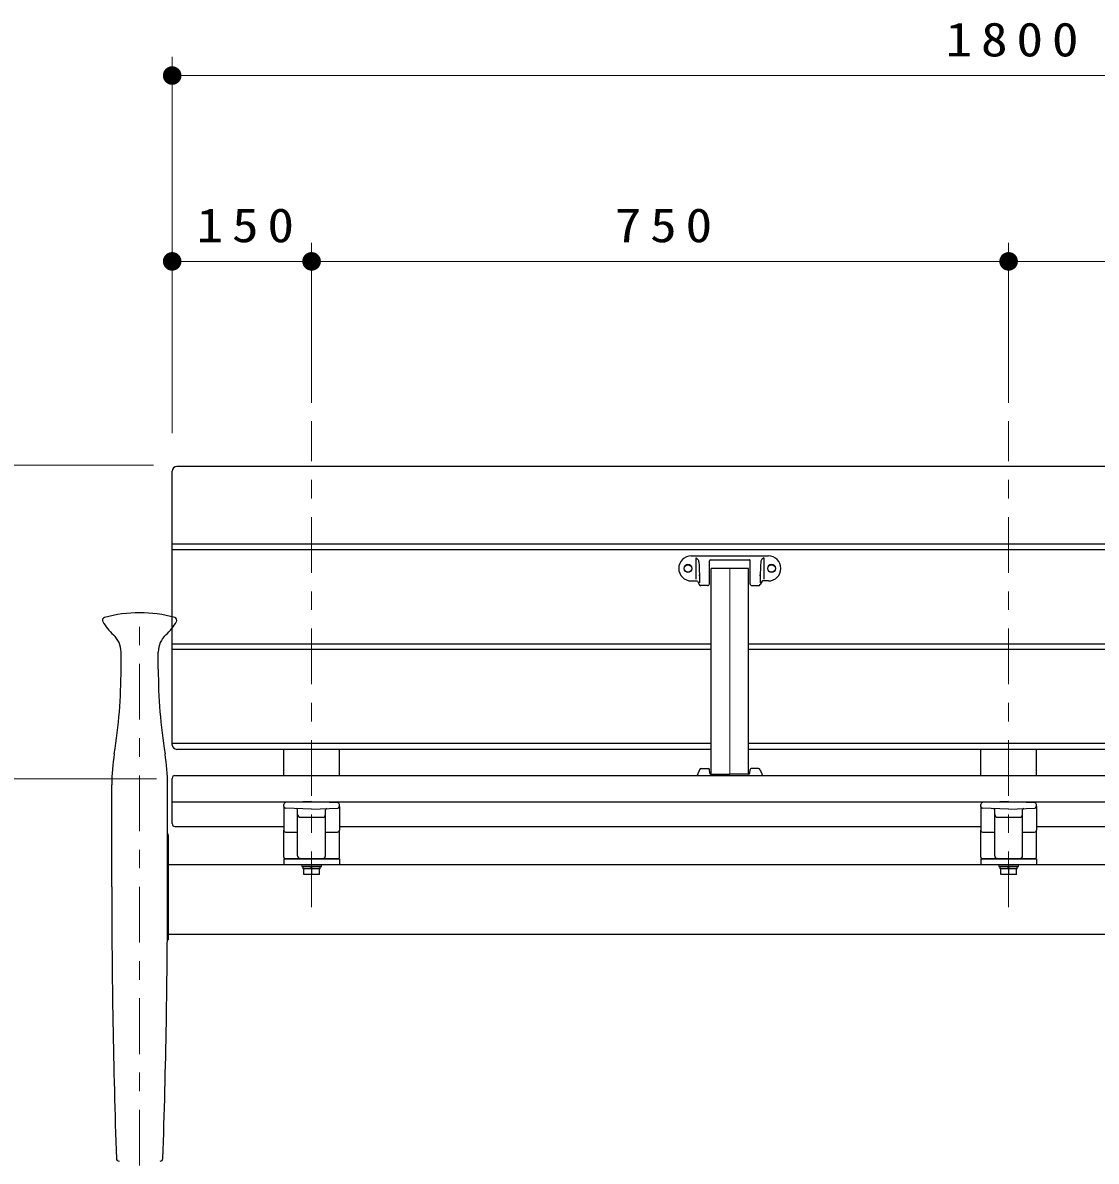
# Model space of a CAD drawing. Units: millimetres on the paper, scale 1:20. Extents: x -385 to 0, y 0 to 267.
# Drawn here: x -311.5 to -253.7, y 107.2 to 168.4 of the extents above; entities that cross this region are included whole.
import ezdxf

# ---------------------------------------------------------------- set-up
doc = ezdxf.new("R2010")
doc.units = ezdxf.units.MM
doc.linetypes.add('USER2', pattern=[6, 3, -1, 1, -1])
doc.layers.add('1_20', color=7, linetype='Continuous', lineweight=25)
doc.styles.add('ＭＳ ゴシック', font='')
doc.styles.get('ＭＳ ゴシック').set_extended_font_data('MS Gothic')

# ---------------------------------------------------------------- blocks, each defined once
blk = doc.blocks.new('filled_dot')
at = {"color": 0, "linetype": 'Continuous', "lineweight": -2, "const_width": 1.25}
blk.add_lwpolyline([(-0.625, 0, 1), (0.625, 0, 1)], format="xyb", close=True, dxfattribs=at)

msp = doc.modelspace()

# ---------------------------------------------------------------- linework, layer by layer
at = {"layer": '1_20', "lineweight": 13}
for p, q in [((-303.425, 146.35), (-303.425, 166.6)), ((-303.425, 165.6), (-213.425, 165.6)), ((-295.925, 147.995), (-295.925, 156.6)), ((-258.425, 147.995), (-258.425, 156.6)), ((-303.425, 155.6), (-295.925, 155.6)), ((-295.925, 155.6), (-258.425, 155.6)), ((-258.425, 155.6), (-220.925, 155.6)), ((-304.425, 144.641), (-342.425, 144.641)), ((-304.275, 127.752), (-332.425, 127.752))]:
    msp.add_line(p, q, dxfattribs=at)
at = {"layer": '1_20', "linetype": 'USER2', "lineweight": 13}
for p, q in [((-295.925, 120.841), (-295.925, 146.995)), ((-258.425, 120.841), (-258.425, 146.995)), ((-305.175, 106.94), (-305.175, 136.754))]:
    msp.add_line(p, q, dxfattribs=at)
at = {"layer": '1_20'}
for p, q in [((-303.425, 129.561), (-303.425, 144.307)), ((-213.675, 144.557), (-303.175, 144.557)), ((-303.425, 140.404), (-213.425, 140.404)), ((-303.425, 140.087), (-213.425, 140.087)), ((-303.425, 135.015), (-274.425, 135.015)), ((-272.425, 135.015), (-244.425, 135.015)), ((-303.425, 134.726), (-274.425, 134.726)), ((-272.425, 134.726), (-244.425, 134.726)), ((-274.425, 129.655), (-303.425, 129.655)), ((-274.425, 129.339), (-303.175, 129.339)), ((-297.425, 127.929), (-297.425, 129.339)), ((-294.425, 127.929), (-294.425, 129.339)), ((-244.425, 129.655), (-272.425, 129.655)), ((-244.425, 129.339), (-272.425, 129.339)), ((-259.925, 127.929), (-259.925, 129.339)), ((-256.925, 127.929), (-256.925, 129.339)), ((-303.425, 125.34), (-303.425, 127.779)), ((-303.275, 127.929), (-213.575, 127.929)), ((-303.425, 126.521), (-213.425, 126.521)), ((-297.425, 126.271), (-297.425, 126.378)), ((-297.425, 126.271), (-297.425, 124.99)), ((-295.925, 126.527), (-297.328, 126.478)), ((-295.925, 126.527), (-294.521, 126.478)), ((-294.425, 126.271), (-294.425, 126.378)), ((-294.425, 126.271), (-294.425, 124.99)), ((-259.925, 126.271), (-259.925, 126.378)), ((-259.925, 126.271), (-259.925, 124.99)), ((-258.425, 126.527), (-259.828, 126.478)), ((-258.425, 126.527), (-257.021, 126.478)), ((-256.925, 126.271), (-256.925, 126.378)), ((-256.925, 126.271), (-256.925, 124.99)), ((-295.925, 126.122), (-297.328, 126.171)), ((-296.675, 123.611), (-296.675, 126.076)), ((-296.525, 125.681), (-295.325, 125.681)), ((-295.925, 126.122), (-294.521, 126.171)), ((-295.175, 123.611), (-295.175, 126.076)), ((-258.425, 126.122), (-259.828, 126.171)), ((-259.175, 123.611), (-259.175, 126.076)), ((-259.025, 125.681), (-257.825, 125.681)), ((-258.425, 126.122), (-257.021, 126.171)), ((-257.675, 123.611), (-257.675, 126.076)), ((-303.275, 125.19), (-297.425, 125.19)), ((-297.425, 123.537), (-297.425, 124.99)), ((-294.425, 125.19), (-259.925, 125.19)), ((-294.425, 123.537), (-294.425, 124.99)), ((-259.925, 123.537), (-259.925, 124.99)), ((-256.925, 125.19), (-222.425, 125.19)), ((-256.925, 123.537), (-256.925, 124.99)), ((-297.325, 124.89), (-296.675, 124.89)), ((-295.175, 124.89), (-294.525, 124.89)), ((-259.825, 124.89), (-259.175, 124.89)), ((-257.675, 124.89), (-257.025, 124.89)), ((-297.425, 123.44), (-297.425, 123.14)), ((-297.425, 123.44), (-294.425, 123.44)), ((-294.499, 123.44), (-297.351, 123.44)), ((-295.925, 123.44), (-296.53, 123.461)), ((-295.925, 123.44), (-295.32, 123.461)), ((-294.425, 123.44), (-294.425, 123.14)), ((-259.925, 123.44), (-256.925, 123.44)), ((-259.925, 123.44), (-259.925, 123.14)), ((-256.999, 123.44), (-259.851, 123.44)), ((-258.425, 123.44), (-259.03, 123.461)), ((-258.425, 123.44), (-257.82, 123.461)), ((-256.925, 123.44), (-256.925, 123.14)), ((-303.625, 123.14), (-213.225, 123.14)), ((-296.45, 123.14), (-296.45, 123.04)), ((-296.45, 123.14), (-295.4, 123.14)), ((-296.45, 123.04), (-295.4, 123.04)), ((-295.465, 123.04), (-296.385, 123.04)), ((-296.385, 122.915), (-296.385, 123.04)), ((-295.465, 122.915), (-296.385, 122.915)), ((-296.35, 122.595), (-296.35, 122.915)), ((-295.5, 122.595), (-296.35, 122.595)), ((-295.962, 122.915), (-295.928, 123.04)), ((-295.925, 122.915), (-295.925, 122.595)), ((-295.922, 122.915), (-295.888, 123.04)), ((-295.5, 122.595), (-295.5, 122.915)), ((-295.465, 122.915), (-295.465, 123.04)), ((-295.4, 123.04), (-295.4, 123.14)), ((-258.95, 123.14), (-258.95, 123.04)), ((-258.95, 123.14), (-257.9, 123.14)), ((-258.95, 123.04), (-257.9, 123.04)), ((-257.965, 123.04), (-258.885, 123.04)), ((-258.885, 122.915), (-258.885, 123.04)), ((-257.965, 122.915), (-258.885, 122.915)), ((-258.85, 122.595), (-258.85, 122.915)), ((-258, 122.595), (-258.85, 122.595)), ((-258.462, 122.915), (-258.428, 123.04)), ((-258.425, 122.915), (-258.425, 122.595)), ((-258.422, 122.915), (-258.388, 123.04)), ((-258, 122.595), (-258, 122.915)), ((-257.965, 122.915), (-257.965, 123.04)), ((-257.9, 123.04), (-257.9, 123.14)), ((-303.625, 119.09), (-303.688, 119.09)), ((-303.625, 119.39), (-213.225, 119.39))]:
    msp.add_line(p, q, dxfattribs=at)
at = {"layer": '1_20', "color": 4}
for p, q in [((-275.5, 139.75), (-271.35, 139.75)), ((-275.257, 139.638), (-275.257, 138.501)), ((-274.521, 138.25), (-274.521, 139.492)), ((-274.471, 139.542), (-272.379, 139.542)), ((-272.329, 138.25), (-272.329, 139.492)), ((-271.593, 139.638), (-271.593, 138.501)), ((-275.061, 138.725), (-275.061, 138.307)), ((-274.425, 128.009), (-274.425, 139.074)), ((-272.425, 139.074), (-274.425, 139.074)), ((-272.425, 128.009), (-272.425, 139.074)), ((-271.789, 138.725), (-271.789, 138.307)), ((-275.5, 138.4), (-275.185, 138.4)), ((-275.163, 138.386), (-275.066, 138.203)), ((-274.621, 138.15), (-274.978, 138.15)), ((-272.229, 138.15), (-271.872, 138.15)), ((-271.687, 138.386), (-271.783, 138.203)), ((-271.35, 138.4), (-271.664, 138.4)), ((-306.175, 133.648), (-306.175, 134.572)), ((-304.175, 133.648), (-304.175, 134.572)), ((-275.062, 128.242), (-275.181, 127.929)), ((-274.969, 128.307), (-274.568, 128.307)), ((-274.508, 128.057), (-274.518, 128.259)), ((-272.342, 128.057), (-272.331, 128.259)), ((-271.881, 128.307), (-272.281, 128.307)), ((-271.787, 128.242), (-271.668, 127.929)), ((-274.458, 128.009), (-273.425, 128.009)), ((-272.392, 128.009), (-273.425, 128.009)), ((-306.675, 121.94), (-306.675, 127.433)), ((-303.675, 121.94), (-303.675, 127.433))]:
    msp.add_line(p, q, dxfattribs=at)
at = {"layer": '1_20', "color": 4, "lineweight": 13}
msp.add_line((-273.425, 128.009), (-273.425, 139.074), dxfattribs=at)
at = {"layer": '1_20', "color": 131}
msp.add_line((-303.625, 119.09), (-303.625, 124.64), dxfattribs=at)
at = {"layer": '1_20', "color": 4}
for points in [[(-275.257, 139.638), (-275.219, 139.62), (-275.184, 139.596), (-275.154, 139.57), (-275.129, 139.537), (-275.112, 139.5), (-275.1, 139.458), (-275.092, 139.41), (-275.086, 139.354), (-275.081, 139.285), (-275.077, 139.209), (-275.073, 139.129), (-275.07, 139.047), (-275.068, 138.967), (-275.066, 138.891), (-275.064, 138.823), (-275.063, 138.764), (-275.062, 138.719), (-275.061, 138.689), (-275.061, 138.679), (-275.061, 138.689), (-275.061, 138.725)], [(-271.593, 139.638), (-271.63, 139.62), (-271.665, 139.596), (-271.695, 139.57), (-271.72, 139.537), (-271.738, 139.5), (-271.75, 139.458), (-271.758, 139.41), (-271.763, 139.354), (-271.768, 139.285), (-271.773, 139.209), (-271.776, 139.129), (-271.779, 139.047), (-271.782, 138.967), (-271.784, 138.891), (-271.786, 138.823), (-271.787, 138.764), (-271.788, 138.719), (-271.788, 138.689), (-271.789, 138.679), (-271.789, 138.689), (-271.789, 138.725)]]:
    msp.add_lwpolyline(points, dxfattribs=at)
at = {"layer": '1_20', "color": 4, "lineweight": 13}
for centre in [(-275.675, 139.075), (-271.175, 139.075)]:
    msp.add_circle(centre, 0.225, dxfattribs=at)
at = {"layer": '1_20', "color": 4}
for centre in [(-275.675, 139.075), (-271.175, 139.075)]:
    msp.add_circle(centre, 0.2, dxfattribs=at)
at = {"layer": '1_20'}
for centre, radius, start, end in [((-303.175, 144.307), 0.25, 90, 180), ((-303.175, 129.589), 0.25, 180, 270), ((-303.275, 127.779), 0.15, 90, 180), ((-297.325, 126.378), 0.1, 92, 180), ((-297.325, 126.271), 0.1, 180, 268), ((-294.525, 126.378), 0.1, 0, 88), ((-294.525, 126.271), 0.1, 272, 0), ((-259.825, 126.378), 0.1, 92, 180), ((-259.825, 126.271), 0.1, 180, 268), ((-257.025, 126.378), 0.1, 0, 88), ((-257.025, 126.271), 0.1, 272, 0), ((-296.75, 126.076), 0.075, 0, 88), ((-296.525, 125.831), 0.15, 180, 270), ((-295.325, 125.831), 0.15, 270, 0), ((-295.1, 126.076), 0.075, 92, 180), ((-259.25, 126.076), 0.075, 0, 88), ((-259.025, 125.831), 0.15, 180, 270), ((-257.825, 125.831), 0.15, 270, 0), ((-257.6, 126.076), 0.075, 92, 180), ((-303.275, 125.34), 0.15, 180, 270), ((-297.325, 124.99), 0.1, 180, 270), ((-294.525, 124.99), 0.1, 270, 0), ((-259.825, 124.99), 0.1, 180, 270), ((-257.025, 124.99), 0.1, 270, 0), ((-297.325, 123.537), 0.1, 180, 254.94761), ((-296.525, 123.611), 0.15, 180, 268), ((-295.325, 123.611), 0.15, 272, 0), ((-294.525, 123.537), 0.1, 285.05239, 0), ((-259.825, 123.537), 0.1, 180, 254.94761), ((-259.025, 123.611), 0.15, 180, 268), ((-257.825, 123.611), 0.15, 272, 0), ((-257.025, 123.537), 0.1, 285.05239, 0)]:
    msp.add_arc(centre, radius, start, end, dxfattribs=at)
at = {"layer": '1_20', "color": 4}
for centre, radius, start, end in [((-275.5, 139.075), 0.675, 90, 270), ((-271.35, 139.075), 0.675, 270, 90), ((-274.471, 139.492), 0.05, 90, 180), ((-272.379, 139.492), 0.05, 359.99999, 90), ((-275.185, 138.375), 0.025, 27.86749, 90), ((-274.978, 138.25), 0.1, 207.86749, 270), ((-274.621, 138.25), 0.1, 270, 0), ((-272.229, 138.25), 0.1, 180, 270), ((-271.872, 138.25), 0.1, 270, 332.13251), ((-271.664, 138.375), 0.025, 90, 152.13251), ((-305.175, 129.57), 7.12, 74.6079, 105.3921), ((-307.025, 136.29), 0.15, 105.3921, 213.20587), ((-304.731, 137.558), 2.771, 208.93513, 227.92204), ((-305.618, 137.558), 2.771, 312.07795, 331.06487), ((-303.325, 136.29), 0.15, 326.79413, 74.6079), ((-307.428, 134.572), 1.253, 0, 47.92204), ((-302.922, 134.572), 1.253, 132.07796, 180), ((-334.63, 133.648), 28.456, 350.79971, 0), ((-275.719, 133.648), 28.456, 180, 189.2003), ((-296.264, 127.433), 10.411, 170.7997, 180), ((-314.086, 127.433), 10.411, 0, 9.2003), ((-274.969, 128.207), 0.1, 90, 159.20314), ((-274.568, 128.257), 0.05, 3, 90), ((-274.458, 128.059), 0.05, 183, 270), ((-272.392, 128.059), 0.05, 270, 357), ((-272.281, 128.257), 0.05, 90, 177), ((-271.881, 128.207), 0.1, 20.79686, 90), ((120.922, 121.94), 427.597, 180, 181.95969), ((-731.272, 121.94), 427.597, 358.04031, 0), ((-306.275, 107.323), 0.15, 181.95969, 267), ((-304.075, 107.323), 0.15, 273, 358.04031)]:
    msp.add_arc(centre, radius, start, end, dxfattribs=at)
at = {"layer": '1_20', "color": 131}
msp.add_arc((-304.075, 124.64), 0.45, 0, 27.26604, dxfattribs=at)

# ---------------------------------------------------------------- block references
at = {"layer": '1_20', "lineweight": 13, "xscale": 0.4, "yscale": 0.4}
for p in [(-303.425, 165.6), (-303.425, 155.6), (-295.925, 155.6), (-258.425, 155.6)]:
    msp.add_blockref('filled_dot', p, dxfattribs=at)
at = {"layer": '1_20', "lineweight": 13, "xscale": 0.4, "yscale": 0.4, "rotation": 180}
for p in [(-295.925, 155.6), (-258.425, 155.6)]:
    msp.add_blockref('filled_dot', p, dxfattribs=at)

# ---------------------------------------------------------------- texts
at = {"layer": '1_20', "char_height": 1.833, "attachment_point": 8, "style": 'ＭＳ ゴシック'}
for s, insert in [('\\T1.33;\\W1.15;1800', (-258.004, 166.6)), ('\\T1.33;\\W1.15;150', (-299.254, 156.6)), ('\\T1.33;\\W1.15;750', (-276.76, 156.6))]:
    msp.add_mtext(s, dxfattribs=dict(at, insert=insert))

doc.saveas('drawing.dxf')
